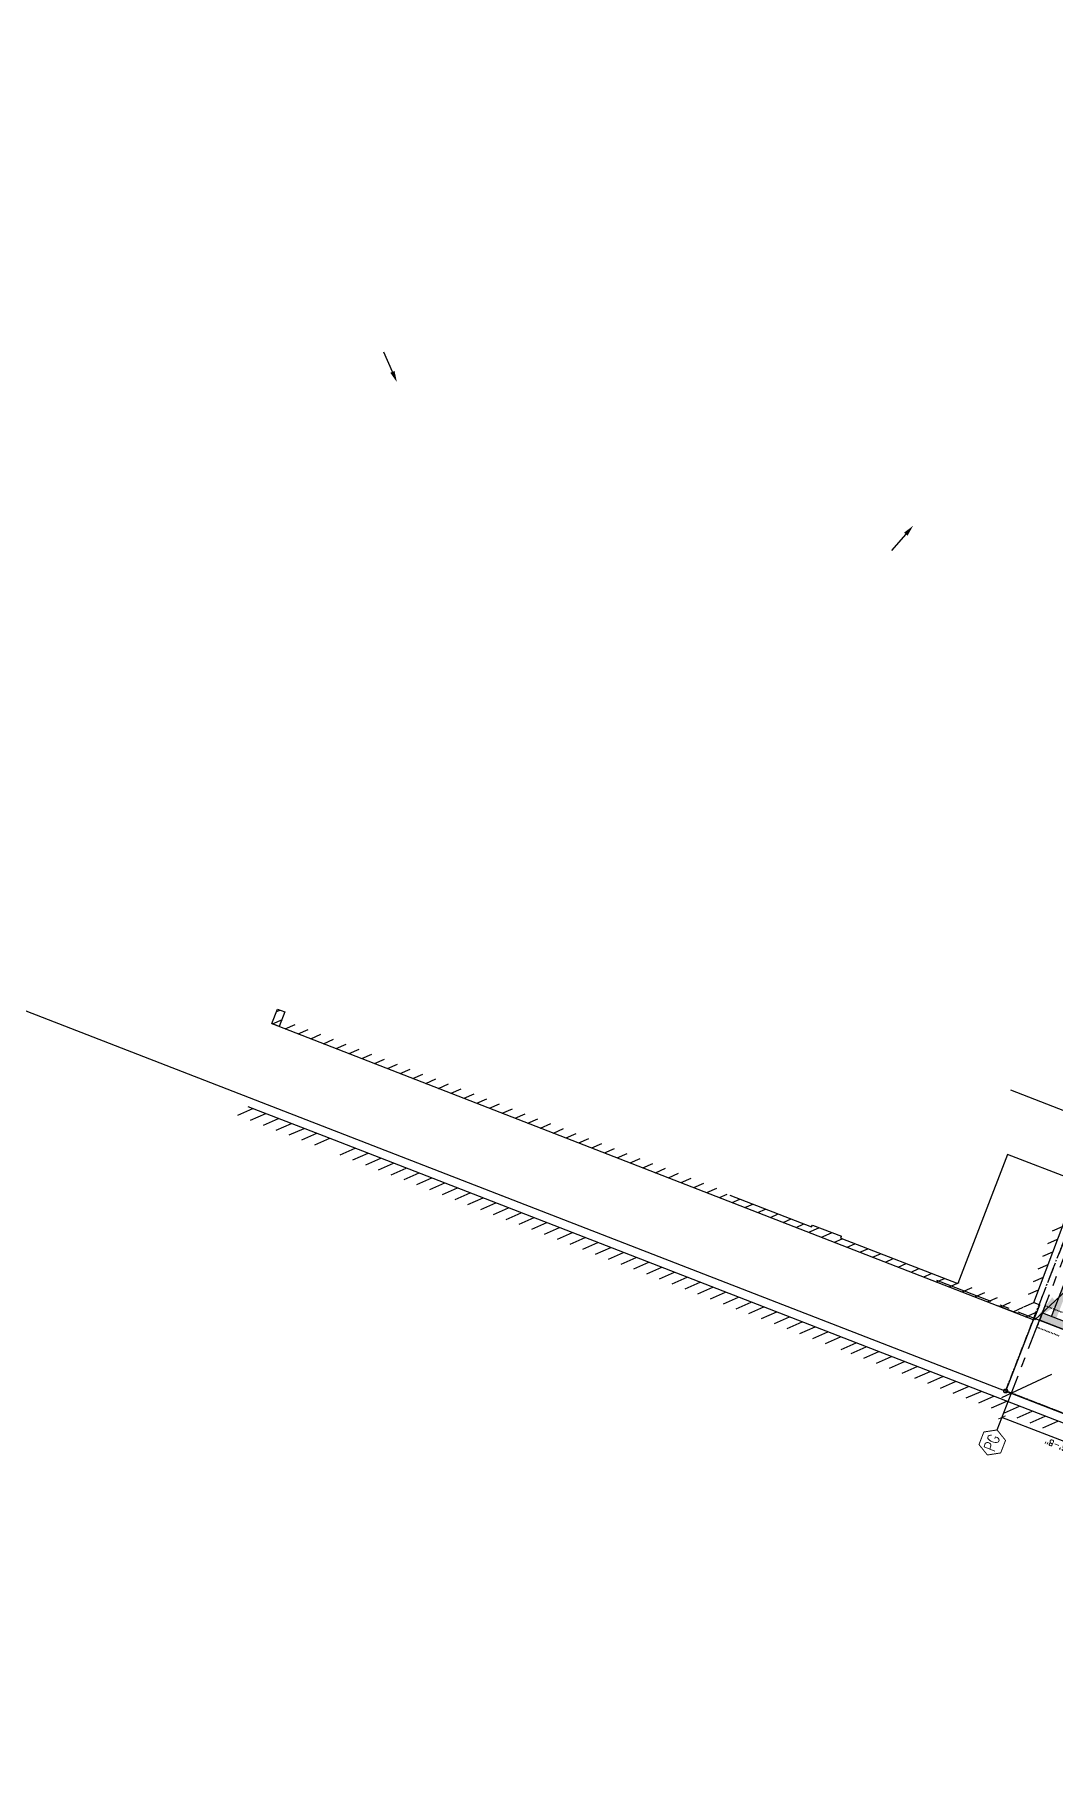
# Model space of a CAD drawing. Header units: feet. Extents: x 308 to 1449, y -4548 to -3843.
# Drawn here: x 698.4 to 829.9, y -4528.5 to -4306.2 of the extents above; entities that cross this region are included whole.
import ezdxf

# ---------------------------------------------------------------- set-up
doc = ezdxf.new("R2010")
doc.units = ezdxf.units.FT
doc.header["$LTSCALE"] = 10
doc.header["$MEASUREMENT"] = 0
for name, pattern in [('CENTER', [2, 1.25, -0.25, 0.25, -0.25]), ('CENTER2', [1.125, 0.75, -0.125, 0.125, -0.125]), ('DASHEDX2', [1.5, 1, -0.5]), ('HIDDEN', [0.375, 0.25, -0.125]), ('HIDDEN2', [0.1875, 0.125, -0.0625]), ('XSITE-EXST$0$PL', [4.9, 1, -0.2, 0.15, -0.2, 0.15, -0.2, 3])]:
    doc.linetypes.add(name, pattern=pattern)
doc.layers.get('0').update_dxf_attribs({"linetype": 'CONTINUOUS'})
doc.layers.add('alta hide', color=16, linetype='CONTINUOUS', plot=False)
for name, color, linetype in [('conc. wall', 7, 'CONTINUOUS'), ('GRID', 30, 'CENTER2'), ('HATCH', 8, 'CONTINUOUS'), ('Mat Footing Dewatering Pump', 80, 'CONTINUOUS'), ('p-ftg.', 4, 'HIDDEN2'), ('PL 1098 Red', 3, 'CONTINUOUS'), ('property line', 6, 'CENTER'), ('SLN', 6, 'CONTINUOUS'), ('TB', 5, 'DASHEDX2'), ('XSITE-EXST$0$PL', 3, 'XSITE-EXST$0$PL')]:
    doc.layers.add(name, color=color, linetype=linetype)
doc.styles.add('STAN', font='ROMANS.SHX', dxfattribs={"width": 0.8})
doc.styles.get("Standard").update_dxf_attribs({"font": 'ROMANS.SHX'})
doc.dimstyles.get("Standard").update_dxf_attribs({"dimtxt": 0.18, "dimasz": 0.18, "dimexe": 0.18, "dimexo": 0.0625, "dimgap": 0.09, "dimtad": 0, "dimtih": 1, "dimtoh": 1, "dimdec": 4, "dimzin": 0, "dimdsep": 46, "dimtxsty": 'Standard', "dimcen": 0.09, "dimaunit": 1, "dimadec": 4, "dimazin": 0, "dimtfac": 1, "dimtdec": 4, "dimtofl": 0, "dimtmove": 0, "dimatfit": 3, "dimfxl": 1, "dimtolj": 1, "dimtzin": 0, "dimarcsym": 0})

# ---------------------------------------------------------------- blocks, each defined once
blk = doc.blocks.new('A$C5F951A37')
at = {"layer": 'XSITE-EXST$0$PL'}
blk.add_lwpolyline([(85.96, 148.1), (254.94, 149.58), (254.94, -256.56), (123.9, -256.56), (123.9, -64.08), (2.9, -64.08), (2.9, -60.39), (-31.31, -60.39, 0.219201), (-17.87, -12.03, 0.064813), (-28.94, 25.08), (49.33, 73.42, 0.263278), (80.17, 129.52), (80.09, 136.02, -0.236377), (85.96, 148.1)], format="xyb", dxfattribs=at)
blk = doc.blocks.new('A$C54E400CE')
at = {"linetype": 'HIDDEN', "rotation": 338.8}
blk.add_blockref('A$C5F951A37', (51.03, 331.39), dxfattribs=at)
blk = doc.blocks.new('_ArchTick')
at = {"color": 0, "linetype": 'ByBlock', "const_width": 0.15}
blk.add_lwpolyline([(-0.5, -0.5), (0.5, 0.5)], dxfattribs=at)
blk = doc.blocks.new('A$C2A3944E8')
at = {"layer": 'conc. wall'}
h = blk.add_hatch(dxfattribs=at)
h.set_pattern_fill('AR-CONC', color=256, style=0)
h.set_pattern_definition([(50, (1448.896, 3235.053), (7.172602, -0.627521), [0.75, -8.25]), (355, (1448.896, 3235.053), (-1.387513, 7.521921), [0.6, -6.6]), (100.4514, (1449.4935, 3235.001), (5.785094, 6.894395), [0.637402, -7.01142]), (46.1842, (1448.896, 3237.053), (10.67241, -1.65519), [1.125, -12.375]), (96.6356, (1449.785, 3236.915), (9.346627, 9.74118), [0.956103, -10.51713]), (351.1842, (1448.896, 3237.053), (9.34662, 9.741186), [0.9, -9.9]), (21, (1449.896, 3236.553), (5.96907, -4.026189), [0.75, -8.25]), (326, (1449.896, 3236.553), (2.433153, 7.2515), [0.6, -6.6]), (71.4514, (1450.393, 3236.2175), (8.402226, 3.225305), [0.637402, -7.01142]), (37.5, (1448.8958, 3235.053), (0.1215986, 3.3289385), [0, -6.52, 0, -6.7, 0, -6.625]), (7.5, (1448.8958, 3235.053), (2.6306954, 3.944117), [0, -3.82, 0, -6.37, 0, -2.525]), (327.5, (1446.6658, 3235.053), (5.3382244, -0.2255487), [0, -2.5, 0, -7.8, 0, -10.35]), (317.5, (1445.6658, 3235.053), (5.831862, 1.00105), [0, -3.25, 0, -5.18, 0, -7.35])])
h.paths.add_polyline_path([(236.702481, 1752.838354), (235.952481, 1753.588354), (225.452481, 1753.588354), (224.702481, 1752.838354), (224.702481, 1696.296558, -0.3819660113), (236.702481, 1696.296558)])
h.paths.add_polyline_path([(236.702481, 1696.296558, 0.3819660113), (224.702481, 1696.296558), (224.702481, 1682.88015, 0.3819660113), (236.702481, 1682.88015)])
h.paths.add_polyline_path([(236.702481, 1682.88015, -0.3819660113), (224.702481, 1682.88015), (224.702481, 1560.296558, -0.3819660113), (236.702481, 1560.296558)])
h.paths.add_polyline_path([(236.702481, 1560.296558, 0.3819660113), (224.702481, 1560.296558), (224.702481, 1553.588354), (236.702481, 1553.588354)])
h.paths.add_polyline_path([(236.702481, 1553.588354), (224.702481, 1553.588354), (224.702481, 1546.88015, 0.3819660113), (236.702481, 1546.88015)])
h.paths.add_polyline_path([(236.702481, 1546.88015, -0.3819660113), (224.702481, 1546.88015), (224.702481, 1536.338354), (225.452481, 1535.588354), (235.952481, 1535.588354), (236.702481, 1536.338354)])
h = blk.add_hatch(dxfattribs=at)
h.set_pattern_fill('AR-CONC', color=256, style=0)
h.set_pattern_definition([(50, (1448.896, 3235.727), (7.172602, -0.627521), [0.75, -8.25]), (355, (1448.896, 3235.727), (-1.387513, 7.52192), [0.6, -6.6]), (100.4514, (1449.4935, 3235.675), (5.785094, 6.894395), [0.637402, -7.01142]), (46.1842, (1448.896, 3237.727), (10.67241, -1.65519), [1.125, -12.375]), (96.6356, (1449.785, 3237.589), (9.346627, 9.74118), [0.9561, -10.51713]), (351.1842, (1448.896, 3237.727), (9.34662, 9.741186), [0.9, -9.9]), (21, (1449.896, 3237.227), (5.96907, -4.026189), [0.75, -8.25]), (326, (1449.896, 3237.227), (2.433153, 7.2515), [0.6, -6.6]), (71.4514, (1450.393, 3236.8916), (8.402226, 3.225305), [0.637402, -7.01142]), (37.5, (1448.8958, 3235.727), (0.1215986, 3.3289385), [0, -6.52, 0, -6.7, 0, -6.625]), (7.5, (1448.8958, 3235.727), (2.6306954, 3.944117), [0, -3.82, 0, -6.37, 0, -2.525]), (327.5, (1446.6658, 3235.727), (5.3382244, -0.2255487), [0, -2.5, 0, -7.8, 0, -10.35]), (317.5, (1445.6658, 3235.727), (5.831862, 1.00105), [0, -3.25, 0, -5.18, 0, -7.35])])
h.paths.add_polyline_path([(248.702481, 1731.262432), (248.702481, 1739.262432), (236.702481, 1739.262432), (236.702481, 1731.262432)])
h.paths.add_polyline_path([(522.702481, 1731.262432), (522.702481, 1739.262432), (248.702481, 1739.262432), (248.702481, 1731.262432)])
h.paths.add_polyline_path([(534.702481, 1731.262432), (534.702481, 1739.262432), (522.702481, 1739.262432), (522.702481, 1731.262432)])
blk.add_line((63.229974, 1554.262432), (63.229974, 1754.262432))
at = {"const_width": 1.5}
blk.add_lwpolyline([(11.258391, 1772.262432), (0.866086, 1754.262432), (11.258391, 1736.262432), (32.043, 1736.262432), (42.435305, 1754.262432), (32.043, 1772.262432)], close=True, dxfattribs=at)
at = {"layer": 'conc. wall'}
blk.add_line((236.702481, 1739.262432), (535.452481, 1739.262432), dxfattribs=at)
blk.add_lwpolyline([(235.952481, 1754.262432), (225.452481, 1754.262432), (224.702481, 1753.512432), (224.702481, 1537.012432), (225.452481, 1536.262432), (235.952481, 1536.262432), (236.702481, 1537.012432), (236.702481, 1753.512432)], close=True, dxfattribs=at)
at = {"layer": 'p-ftg.'}
blk.add_line((212.702481, 1717.262432), (212.702481, 1754.262432), dxfattribs=at)
blk.add_lwpolyline([(212.702481, 1754.262432), (248.702481, 1754.262432), (248.702481, 1717.262432), (257.702481, 1717.262432), (257.702481, 1663.262432), (248.702481, 1663.262432)], dxfattribs=at)
at = {"layer": 'property line'}
for p, q in [((103.702481, 1763.762432), (2413.452481, 1763.762432)), ((103.702481, 191.262432), (103.702481, 1763.762432))]:
    blk.add_line(p, q, dxfattribs=at)
at = {"xscale": 9, "yscale": 9, "zscale": 9, "rotation": 90}
blk.add_blockref('_ArchTick', (63.229974, 1754.262432), dxfattribs=at)
at = {"width": 0.77292}
blk.add_text('PG', height=18, dxfattribs=at).set_placement((8.41105, 1745.678638))
at = {"insert": (54.134817, 1657.262432), "char_height": 9, "attachment_point": 5, "rotation": 90}
blk.add_mtext('\\A1;16\'-8"', dxfattribs=at)

msp = doc.modelspace()

# ---------------------------------------------------------------- linework, layer by layer
for p, q in [((744.55, -4349.68), (743.45, -4347.13)), ((810.76, -4370.61), (808.93, -4372.7))]:
    msp.add_line(p, q)
for points in [[(744.27, -4349.8), (744.82, -4349.56), (745.12, -4351)], [(810.99, -4370.81), (810.54, -4370.42), (811.71, -4369.53)]]:
    msp.add_solid(points)
at = {"layer": 'GRID'}
for p, q in [((822.54, -4486.13), (940.12, -4183)), ((824.25, -4442.25), (970.13, -4498.84)), ((814.73, -4466.81), (960.61, -4523.39))]:
    msp.add_line(p, q, dxfattribs=at)
at = {"layer": 'HATCH'}
for p, q in [((729.62, -4432.15), (730.01, -4431.98)), ((729.94, -4434.1), (729, -4433.73)), ((729.07, -4433.76), (730.36, -4433.19)), ((730.72, -4434.4), (732.01, -4433.83)), ((732.37, -4435.04), (733.66, -4434.47)), ((734.01, -4435.68), (735.31, -4435.11)), ((735.66, -4436.32), (736.95, -4435.75)), ((737.31, -4436.96), (738.6, -4436.39)), ((738.95, -4437.6), (740.25, -4437.03)), ((740.6, -4438.24), (741.9, -4437.67)), ((742.25, -4438.88), (743.54, -4438.31)), ((743.9, -4439.52), (745.19, -4438.95)), ((745.54, -4440.16), (746.84, -4439.59)), ((747.19, -4440.8), (748.48, -4440.23)), ((748.84, -4441.44), (750.13, -4440.87)), ((750.49, -4442.08), (751.78, -4441.51)), ((752.13, -4442.72), (753.43, -4442.15)), ((753.78, -4443.36), (755.07, -4442.79)), ((755.43, -4444), (756.72, -4443.43)), ((757.07, -4444.64), (758.37, -4444.07)), ((758.72, -4445.28), (760.02, -4444.71)), ((760.37, -4445.92), (761.66, -4445.35)), ((762.02, -4446.56), (763.31, -4445.99)), ((763.66, -4447.2), (764.96, -4446.63)), ((765.31, -4447.84), (766.61, -4447.27)), ((766.96, -4448.48), (768.25, -4447.91)), ((768.61, -4449.12), (769.9, -4448.55)), ((770.25, -4449.76), (771.55, -4449.19)), ((771.9, -4450.4), (773.19, -4449.83)), ((773.55, -4451.04), (774.84, -4450.47)), ((775.2, -4451.68), (776.49, -4451.11)), ((776.84, -4452.32), (778.14, -4451.75)), ((778.49, -4452.96), (779.78, -4452.39)), ((780.14, -4453.6), (781.43, -4453.03)), ((781.78, -4454.24), (783.08, -4453.67)), ((783.43, -4454.88), (784.73, -4454.31)), ((785.08, -4455.52), (786.37, -4454.95)), ((786.73, -4456.16), (787.72, -4455.72)), ((788.37, -4456.8), (789.37, -4456.36)), ((790.02, -4457.44), (791.02, -4457)), ((791.67, -4458.08), (792.67, -4457.64)), ((793.32, -4458.72), (794.32, -4458.28)), ((794.96, -4459.36), (795.96, -4458.92)), ((796.61, -4460), (797.61, -4459.56)), ((798.26, -4460.64), (799.55, -4460.07)), ((799.9, -4461.28), (801.2, -4460.71)), ((801.55, -4461.92), (802.56, -4461.48)), ((829.07, -4462.09), (830.35, -4461.52)), ((829.68, -4460.45), (830.96, -4459.89)), ((803.2, -4462.56), (804.21, -4462.12)), ((804.85, -4463.2), (805.85, -4462.76)), ((806.49, -4463.84), (807.5, -4463.4)), ((808.14, -4464.48), (809.15, -4464.04)), ((828.45, -4463.72), (829.73, -4463.16)), ((809.79, -4465.12), (810.8, -4464.68)), ((811.44, -4465.76), (812.45, -4465.32)), ((813.08, -4466.4), (814.09, -4465.95)), ((827.23, -4467), (828.51, -4466.43)), ((827.84, -4465.36), (829.12, -4464.8)), ((814.73, -4467.04), (815.74, -4466.59)), ((816.38, -4467.68), (817.67, -4467.11)), ((818.02, -4468.32), (819.32, -4467.75)), ((819.67, -4468.96), (820.97, -4468.39)), ((826.61, -4468.63), (827.89, -4468.07)), ((821.32, -4469.6), (822.61, -4469.03)), ((822.97, -4470.24), (824.26, -4469.67)), ((824.61, -4470.88), (825.91, -4470.31)), ((826, -4470.27), (827.28, -4469.71)), ((826.26, -4471.52), (827.7, -4470.89))]:
    msp.add_line(p, q, dxfattribs=at)
at = {"layer": 'HATCH', "linetype": 'Continuous'}
for p, q in [((724.61, -4445.54, 5.3), (726.55, -4444.68, 5.3)), ((726.26, -4446.18, 5.3), (728.2, -4445.32, 5.3)), ((727.91, -4446.82, 5.3), (729.85, -4445.96, 5.3)), ((729.56, -4447.45, 5.3), (731.51, -4446.6, 5.3)), ((731.21, -4448.09, 5.3), (733.16, -4447.24, 5.3)), ((732.86, -4448.73, 5.3), (734.81, -4447.87, 5.3)), ((734.52, -4449.37, 5.3), (736.46, -4448.51, 5.3)), ((737.82, -4450.65, 5.3), (739.76, -4449.79, 5.3)), ((739.46, -4451.29, 5.3), (741.4, -4450.43, 5.3)), ((741.11, -4451.93, 5.3), (743.05, -4451.07, 5.3)), ((742.76, -4452.57, 5.3), (744.7, -4451.71, 5.3)), ((744.4, -4453.21, 5.3), (746.34, -4452.35, 5.3)), ((746.05, -4453.85, 5.3), (747.99, -4452.99, 5.3)), ((747.7, -4454.49, 5.3), (749.64, -4453.63, 5.3)), ((749.35, -4455.13, 5.3), (751.29, -4454.27, 5.3)), ((750.99, -4455.77, 5.3), (752.93, -4454.91, 5.3)), ((752.64, -4456.41, 5.3), (754.58, -4455.55, 5.3)), ((754.29, -4457.05, 5.3), (756.23, -4456.19, 5.3)), ((755.93, -4457.69, 5.3), (757.88, -4456.83, 5.3)), ((757.58, -4458.33, 5.3), (759.52, -4457.47, 5.3)), ((759.23, -4458.97, 5.3), (761.17, -4458.11, 5.3)), ((760.88, -4459.61, 5.3), (762.82, -4458.75, 5.3)), ((762.52, -4460.25, 5.3), (764.46, -4459.39, 5.3)), ((764.17, -4460.89, 5.3), (766.11, -4460.03, 5.3)), ((765.82, -4461.53, 5.3), (767.76, -4460.67, 5.3)), ((767.46, -4462.17, 5.3), (769.41, -4461.31, 5.3)), ((769.11, -4462.81, 5.3), (771.05, -4461.95, 5.3)), ((770.76, -4463.45, 5.3), (772.7, -4462.59, 5.3)), ((772.41, -4464.09, 5.3), (774.35, -4463.23, 5.3)), ((774.05, -4464.73, 5.3), (775.99, -4463.87, 5.3)), ((775.7, -4465.37, 5.3), (777.64, -4464.51, 5.3)), ((777.35, -4466.01, 5.3), (779.29, -4465.15, 5.3)), ((779, -4466.65, 5.3), (780.94, -4465.79, 5.3)), ((780.64, -4467.29, 5.3), (782.58, -4466.43, 5.3)), ((782.29, -4467.93, 5.3), (784.23, -4467.07, 5.3)), ((783.94, -4468.57, 5.3), (785.88, -4467.71, 5.3)), ((785.58, -4469.21, 5.3), (787.52, -4468.35, 5.3)), ((787.23, -4469.85, 5.3), (789.17, -4468.99, 5.3)), ((788.88, -4470.49, 5.3), (790.82, -4469.63, 5.3)), ((790.53, -4471.13, 5.3), (792.47, -4470.27, 5.3)), ((792.17, -4471.77, 5.3), (794.11, -4470.91, 5.3)), ((793.82, -4472.41, 5.3), (795.76, -4471.55, 5.3)), ((795.47, -4473.05, 5.3), (797.41, -4472.19, 5.3)), ((797.11, -4473.69, 5.3), (799.06, -4472.83, 5.3)), ((798.76, -4474.33, 5.3), (800.7, -4473.47, 5.3)), ((800.41, -4474.97, 5.3), (802.35, -4474.11, 5.3)), ((802.44, -4475.76, 5.3), (804.38, -4474.9, 5.3)), ((803.7, -4476.25, 5.3), (805.65, -4475.39, 5.3)), ((805.35, -4476.89, 5.3), (807.29, -4476.03, 5.3)), ((807, -4477.53, 5.3), (808.94, -4476.67, 5.3)), ((808.65, -4478.17, 5.3), (810.59, -4477.31, 5.3)), ((810.3, -4478.81, 5.3), (812.24, -4477.95, 5.3)), ((811.95, -4479.45, 5.3), (813.89, -4478.59, 5.3)), ((813.6, -4480.09, 5.3), (815.54, -4479.23, 5.3)), ((815.24, -4480.73, 5.3), (817.19, -4479.87, 5.3)), ((816.89, -4481.37, 5.3), (818.84, -4480.51, 5.3)), ((818.54, -4482, 5.3), (820.48, -4481.15, 5.3)), ((820.19, -4482.64, 5.3), (822.13, -4481.79, 5.3)), ((821.84, -4483.28, 5.3), (823.78, -4482.43, 5.3)), ((823.49, -4483.92, 5.3), (825.43, -4483.07, 5.3)), ((825.14, -4484.56, 5.3), (827.08, -4483.71, 5.3)), ((826.79, -4485.2, 5.3), (828.73, -4484.35, 5.3)), ((828.43, -4485.84, 5.3), (830.38, -4484.99, 5.3))]:
    msp.add_line(p, q, dxfattribs=at)
at = {"layer": 'PL 1098 Red', "color": 5}
msp.add_line((460.08, -4340.09), (823.65, -4481.11), dxfattribs=at)
at = {"layer": 'PL 1098 Red'}
msp.add_line((823.65, -4481.11), (945.82, -4528.5), dxfattribs=at)
at = {"layer": 'SLN'}
for p, q in [((729, -4433.73), (729.73, -4431.87)), ((729.73, -4431.87), (730.66, -4432.23)), ((730.66, -4432.23), (729.94, -4434.1)), ((729, -4433.73), (827.3, -4471.92, 5.07)), ((729.94, -4434.1), (729, -4433.73)), ((737.06, -4448.74, 5.3), (725.94, -4444.45, 5.3)), ((803.6, -4474.6, 5.3), (737.06, -4448.74, 5.3)), ((823.89, -4450.59, 5.49), (817.46, -4467.26, 5.49)), ((832.6, -4453.95, 5.49), (823.89, -4450.59, 5.49)), ((788.05, -4455.85, 5.42), (798.62, -4459.95, 5.42)), ((798.62, -4459.95, 0.57), (798.72, -4459.7, 0.57)), ((798.72, -4459.7, 0.57), (802.48, -4461.16, 5.47)), ((827.28, -4469.71, -0.04), (831.3, -4458.97, -5.55)), ((802.39, -4461.41, -1.45), (802.48, -4461.16, 5.47)), ((802.39, -4461.41, 5.42), (817.46, -4467.26, 5.42)), ((827.28, -4469.71, -0.04), (828.04, -4470.01, 5)), ((827.3, -4471.92, 5.07), (828.04, -4470.01, 10.12)), ((874.98, -4502.28, 5.3), (803.6, -4474.6, 5.3))]:
    msp.add_line(p, q, dxfattribs=at)
at = {"layer": 'SLN', "color": 1}
msp.add_line((825.44, -4471.2), (822.64, -4470.11), dxfattribs=at)
at = {"layer": 'SLN'}
msp.add_circle((823.65, -4481.11), 0.25, dxfattribs=at)
at = {"layer": 'TB'}
msp.add_line((843.14, -4472.59, 6.03), (823.13, -4482, 5.23), dxfattribs=at)

# ---------------------------------------------------------------- block references
at = {"layer": 'Mat Footing Dewatering Pump', "linetype": 'HIDDEN'}
msp.add_blockref('A$C54E400CE', (749.89, -4528.5), dxfattribs=at)
at = {"layer": 'Mat Footing Dewatering Pump', "linetype": 'HIDDEN', "xscale": 0.08333333333333333, "yscale": 0.08333333333333333, "zscale": 0.08333333333333333, "rotation": 68.8}
msp.add_blockref('A$C2A3944E8', (957.56, -4542.29), dxfattribs=at)

# ---------------------------------------------------------------- leaders
at = {"layer": 'alta hide'}
msp.add_leader([(827.42, -4471.93), (839.6, -4460.51), (841.86, -4461.38)], dimstyle='Standard', override={"dimscale": 20, "dimasz": 0.18, "dimgap": 0.09, "dimtad": 0, "dimpost": "'", "dimtxsty": 'STAN'}, dxfattribs=at)

doc.saveas('drawing.dxf')
